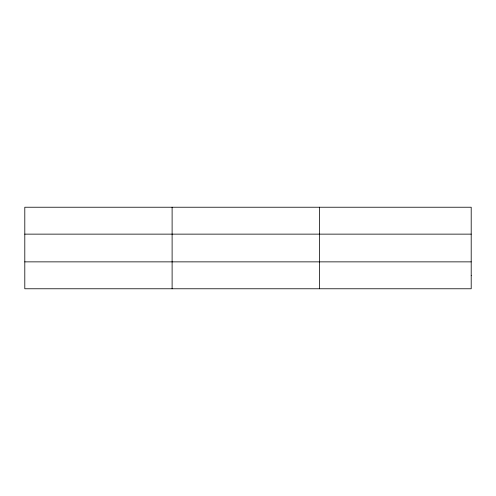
<?xml version="1.0" encoding="UTF-8"?>
<svg xmlns="http://www.w3.org/2000/svg" width="496" height="496" viewBox="0 0 496 496"><rect width="100%" height="100%" fill="white"/><g stroke="black" fill="none" stroke-linecap="round" stroke-linejoin="round"><path stroke-width="0.74" d="M172.112 288.771L172.112 207.229M319.424 288.771L319.424 207.229M24.8 234.137L471.2 234.137M24.8 261.863L471.2 261.863M471.2 275.317L471.2 288.771L24.8 288.771L24.8 207.229L471.2 207.229L471.2 275.317"/></g></svg>
